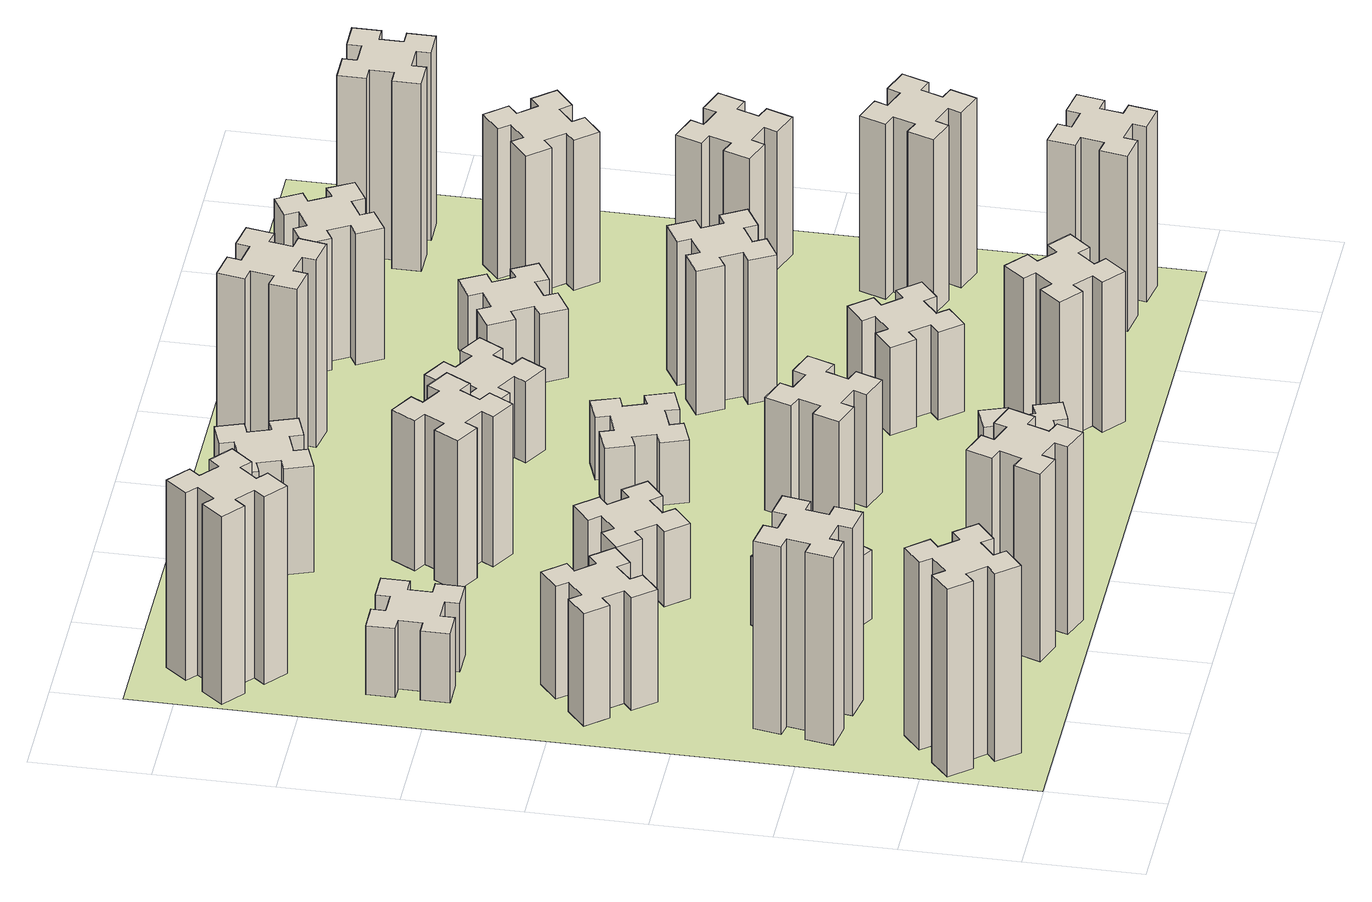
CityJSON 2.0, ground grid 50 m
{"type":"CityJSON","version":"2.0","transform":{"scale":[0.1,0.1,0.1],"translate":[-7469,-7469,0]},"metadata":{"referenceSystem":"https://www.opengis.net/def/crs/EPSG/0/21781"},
"CityObjects":{
"building1":{"type":"Building","attributes":{"class":"1000","function":"1000","usage":"1000","yearOfConstruction":2016,"roofType":"1000","measuredHeight":90,"storeysAboveGround":30,"storeysBelowGround":0},"geometry":[{"type":"Solid","lod":"1","boundaries":[[[[0,1,2,3,4,5,6,7,8,9,10,11,12,13,14,15,16,17,18,19]],[[17,16,20,21]],[[16,15,22,20]],[[15,14,23,22]],[[14,13,24,23]],[[13,12,25,24]],[[12,11,26,25]],[[11,10,27,26]],[[10,9,28,27]],[[9,8,29,28]],[[8,7,30,29]],[[7,6,31,30]],[[6,5,32,31]],[[5,4,33,32]],[[4,3,34,33]],[[3,2,35,34]],[[2,1,36,35]],[[1,0,37,36]],[[0,19,38,37]],[[19,18,39,38]],[[18,17,21,39]],[[24,25,26,27,28,29,30,31,32,33,34,35,36,37,38,39,21,20,22,23]]]]}]},
"building2":{"type":"Building","attributes":{"class":"1000","function":"1000","usage":"1000","yearOfConstruction":2016,"roofType":"1000","measuredHeight":90,"storeysAboveGround":30,"storeysBelowGround":0},"geometry":[{"type":"Solid","lod":"1","boundaries":[[[[40,41,42,43,44,45,46,47,48,49,50,51,52,53,54,55,56,57,58,59]],[[57,56,60,61]],[[56,55,62,60]],[[55,54,63,62]],[[54,53,64,63]],[[53,52,65,64]],[[52,51,66,65]],[[51,50,67,66]],[[50,49,68,67]],[[49,48,69,68]],[[48,47,70,69]],[[47,46,71,70]],[[46,45,72,71]],[[45,44,73,72]],[[44,43,74,73]],[[43,42,75,74]],[[42,41,76,75]],[[41,40,77,76]],[[40,59,78,77]],[[59,58,79,78]],[[58,57,61,79]],[[64,65,66,67,68,69,70,71,72,73,74,75,76,77,78,79,61,60,62,63]]]]}]},
"building3":{"type":"Building","attributes":{"class":"1000","function":"1000","usage":"1000","yearOfConstruction":2016,"roofType":"1000","measuredHeight":54,"storeysAboveGround":30,"storeysBelowGround":0},"geometry":[{"type":"Solid","lod":"1","boundaries":[[[[80,81,82,83,84,85,86,87,88,89,90,91,92,93,94,95,96,97,98,99]],[[97,96,100,101]],[[96,95,102,100]],[[95,94,103,102]],[[94,93,104,103]],[[93,92,105,104]],[[92,91,106,105]],[[91,90,107,106]],[[90,89,108,107]],[[89,88,109,108]],[[88,87,110,109]],[[87,86,111,110]],[[86,85,112,111]],[[85,84,113,112]],[[84,83,114,113]],[[83,82,115,114]],[[82,81,116,115]],[[81,80,117,116]],[[80,99,118,117]],[[99,98,119,118]],[[98,97,101,119]],[[104,105,106,107,108,109,110,111,112,113,114,115,116,117,118,119,101,100,102,103]]]]}]},
"building4":{"type":"Building","attributes":{"class":"1000","function":"1000","usage":"1000","yearOfConstruction":2016,"roofType":"1000","measuredHeight":33,"storeysAboveGround":30,"storeysBelowGround":0},"geometry":[{"type":"Solid","lod":"1","boundaries":[[[[120,121,122,123,124,125,126,127,128,129,130,131,132,133,134,135,136,137,138,139]],[[137,136,140,141]],[[136,135,142,140]],[[135,134,143,142]],[[134,133,144,143]],[[133,132,145,144]],[[132,131,146,145]],[[131,130,147,146]],[[130,129,148,147]],[[129,128,149,148]],[[128,127,150,149]],[[127,126,151,150]],[[126,125,152,151]],[[125,124,153,152]],[[124,123,154,153]],[[123,122,155,154]],[[122,121,156,155]],[[121,120,157,156]],[[120,139,158,157]],[[139,138,159,158]],[[138,137,141,159]],[[144,145,146,147,148,149,150,151,152,153,154,155,156,157,158,159,141,140,142,143]]]]}]},
"building5":{"type":"Building","attributes":{"class":"1000","function":"1000","usage":"1000","yearOfConstruction":2016,"roofType":"1000","measuredHeight":90,"storeysAboveGround":30,"storeysBelowGround":0},"geometry":[{"type":"Solid","lod":"1","boundaries":[[[[160,161,162,163,164,165,166,167,168,169,170,171,172,173,174,175,176,177,178,179]],[[177,176,180,181]],[[176,175,182,180]],[[175,174,183,182]],[[174,173,184,183]],[[173,172,185,184]],[[172,171,186,185]],[[171,170,187,186]],[[170,169,188,187]],[[169,168,189,188]],[[168,167,190,189]],[[167,166,191,190]],[[166,165,192,191]],[[165,164,193,192]],[[164,163,194,193]],[[163,162,195,194]],[[162,161,196,195]],[[161,160,197,196]],[[160,179,198,197]],[[179,178,199,198]],[[178,177,181,199]],[[184,185,186,187,188,189,190,191,192,193,194,195,196,197,198,199,181,180,182,183]]]]}]},
"building6":{"type":"Building","attributes":{"class":"1000","function":"1000","usage":"1000","yearOfConstruction":2016,"roofType":"1000","measuredHeight":90,"storeysAboveGround":30,"storeysBelowGround":0},"geometry":[{"type":"Solid","lod":"1","boundaries":[[[[200,201,202,203,204,205,206,207,208,209,210,211,212,213,214,215,216,217,218,219]],[[217,216,220,221]],[[216,215,222,220]],[[215,214,223,222]],[[214,213,224,223]],[[213,212,225,224]],[[212,211,226,225]],[[211,210,227,226]],[[210,209,228,227]],[[209,208,229,228]],[[208,207,230,229]],[[207,206,231,230]],[[206,205,232,231]],[[205,204,233,232]],[[204,203,234,233]],[[203,202,235,234]],[[202,201,236,235]],[[201,200,237,236]],[[200,219,238,237]],[[219,218,239,238]],[[218,217,221,239]],[[224,225,226,227,228,229,230,231,232,233,234,235,236,237,238,239,221,220,222,223]]]]}]},
"building7":{"type":"Building","attributes":{"class":"1000","function":"1000","usage":"1000","yearOfConstruction":2016,"roofType":"1000","measuredHeight":33,"storeysAboveGround":30,"storeysBelowGround":0},"geometry":[{"type":"Solid","lod":"1","boundaries":[[[[240,241,242,243,244,245,246,247,248,249,250,251,252,253,254,255,256,257,258,259]],[[257,256,260,261]],[[256,255,262,260]],[[255,254,263,262]],[[254,253,264,263]],[[253,252,265,264]],[[252,251,266,265]],[[251,250,267,266]],[[250,249,268,267]],[[249,248,269,268]],[[248,247,270,269]],[[247,246,271,270]],[[246,245,272,271]],[[245,244,273,272]],[[244,243,274,273]],[[243,242,275,274]],[[242,241,276,275]],[[241,240,277,276]],[[240,259,278,277]],[[259,258,279,278]],[[258,257,261,279]],[[264,265,266,267,268,269,270,271,272,273,274,275,276,277,278,279,261,260,262,263]]]]}]},
"building8":{"type":"Building","attributes":{"class":"1000","function":"1000","usage":"1000","yearOfConstruction":2016,"roofType":"1000","measuredHeight":36,"storeysAboveGround":30,"storeysBelowGround":0},"geometry":[{"type":"Solid","lod":"1","boundaries":[[[[280,281,282,283,284,285,286,287,288,289,290,291,292,293,294,295,296,297,298,299]],[[297,296,300,301]],[[296,295,302,300]],[[295,294,303,302]],[[294,293,304,303]],[[293,292,305,304]],[[292,291,306,305]],[[291,290,307,306]],[[290,289,308,307]],[[289,288,309,308]],[[288,287,310,309]],[[287,286,311,310]],[[286,285,312,311]],[[285,284,313,312]],[[284,283,314,313]],[[283,282,315,314]],[[282,281,316,315]],[[281,280,317,316]],[[280,299,318,317]],[[299,298,319,318]],[[298,297,301,319]],[[304,305,306,307,308,309,310,311,312,313,314,315,316,317,318,319,301,300,302,303]]]]}]},
"building9":{"type":"Building","attributes":{"class":"1000","function":"1000","usage":"1000","yearOfConstruction":2016,"roofType":"1000","measuredHeight":51,"storeysAboveGround":30,"storeysBelowGround":0},"geometry":[{"type":"Solid","lod":"1","boundaries":[[[[320,321,322,323,324,325,326,327,328,329,330,331,332,333,334,335,336,337,338,339]],[[337,336,340,341]],[[336,335,342,340]],[[335,334,343,342]],[[334,333,344,343]],[[333,332,345,344]],[[332,331,346,345]],[[331,330,347,346]],[[330,329,348,347]],[[329,328,349,348]],[[328,327,350,349]],[[327,326,351,350]],[[326,325,352,351]],[[325,324,353,352]],[[324,323,354,353]],[[323,322,355,354]],[[322,321,356,355]],[[321,320,357,356]],[[320,339,358,357]],[[339,338,359,358]],[[338,337,341,359]],[[344,345,346,347,348,349,350,351,352,353,354,355,356,357,358,359,341,340,342,343]]]]}]},
"building10":{"type":"Building","attributes":{"class":"1000","function":"1000","usage":"1000","yearOfConstruction":2016,"roofType":"1000","measuredHeight":72,"storeysAboveGround":30,"storeysBelowGround":0},"geometry":[{"type":"Solid","lod":"1","boundaries":[[[[360,361,362,363,364,365,366,367,368,369,370,371,372,373,374,375,376,377,378,379]],[[377,376,380,381]],[[376,375,382,380]],[[375,374,383,382]],[[374,373,384,383]],[[373,372,385,384]],[[372,371,386,385]],[[371,370,387,386]],[[370,369,388,387]],[[369,368,389,388]],[[368,367,390,389]],[[367,366,391,390]],[[366,365,392,391]],[[365,364,393,392]],[[364,363,394,393]],[[363,362,395,394]],[[362,361,396,395]],[[361,360,397,396]],[[360,379,398,397]],[[379,378,399,398]],[[378,377,381,399]],[[384,385,386,387,388,389,390,391,392,393,394,395,396,397,398,399,381,380,382,383]]]]}]},
"building11":{"type":"Building","attributes":{"class":"1000","function":"1000","usage":"1000","yearOfConstruction":2016,"roofType":"1000","measuredHeight":51,"storeysAboveGround":30,"storeysBelowGround":0},"geometry":[{"type":"Solid","lod":"1","boundaries":[[[[400,401,402,403,404,405,406,407,408,409,410,411,412,413,414,415,416,417,418,419]],[[417,416,420,421]],[[416,415,422,420]],[[415,414,423,422]],[[414,413,424,423]],[[413,412,425,424]],[[412,411,426,425]],[[411,410,427,426]],[[410,409,428,427]],[[409,408,429,428]],[[408,407,430,429]],[[407,406,431,430]],[[406,405,432,431]],[[405,404,433,432]],[[404,403,434,433]],[[403,402,435,434]],[[402,401,436,435]],[[401,400,437,436]],[[400,419,438,437]],[[419,418,439,438]],[[418,417,421,439]],[[424,425,426,427,428,429,430,431,432,433,434,435,436,437,438,439,421,420,422,423]]]]}]},
"building12":{"type":"Building","attributes":{"class":"1000","function":"1000","usage":"1000","yearOfConstruction":2016,"roofType":"1000","measuredHeight":54,"storeysAboveGround":30,"storeysBelowGround":0},"geometry":[{"type":"Solid","lod":"1","boundaries":[[[[440,441,442,443,444,445,446,447,448,449,450,451,452,453,454,455,456,457,458,459]],[[457,456,460,461]],[[456,455,462,460]],[[455,454,463,462]],[[454,453,464,463]],[[453,452,465,464]],[[452,451,466,465]],[[451,450,467,466]],[[450,449,468,467]],[[449,448,469,468]],[[448,447,470,469]],[[447,446,471,470]],[[446,445,472,471]],[[445,444,473,472]],[[444,443,474,473]],[[443,442,475,474]],[[442,441,476,475]],[[441,440,477,476]],[[440,459,478,477]],[[459,458,479,478]],[[458,457,461,479]],[[464,465,466,467,468,469,470,471,472,473,474,475,476,477,478,479,461,460,462,463]]]]}]},
"building13":{"type":"Building","attributes":{"class":"1000","function":"1000","usage":"1000","yearOfConstruction":2016,"roofType":"1000","measuredHeight":30,"storeysAboveGround":30,"storeysBelowGround":0},"geometry":[{"type":"Solid","lod":"1","boundaries":[[[[480,481,482,483,484,485,486,487,488,489,490,491,492,493,494,495,496,497,498,499]],[[497,496,500,501]],[[496,495,502,500]],[[495,494,503,502]],[[494,493,504,503]],[[493,492,505,504]],[[492,491,506,505]],[[491,490,507,506]],[[490,489,508,507]],[[489,488,509,508]],[[488,487,510,509]],[[487,486,511,510]],[[486,485,512,511]],[[485,484,513,512]],[[484,483,514,513]],[[483,482,515,514]],[[482,481,516,515]],[[481,480,517,516]],[[480,499,518,517]],[[499,498,519,518]],[[498,497,501,519]],[[504,505,506,507,508,509,510,511,512,513,514,515,516,517,518,519,501,500,502,503]]]]}]},
"building14":{"type":"Building","attributes":{"class":"1000","function":"1000","usage":"1000","yearOfConstruction":2016,"roofType":"1000","measuredHeight":72,"storeysAboveGround":30,"storeysBelowGround":0},"geometry":[{"type":"Solid","lod":"1","boundaries":[[[[520,521,522,523,524,525,526,527,528,529,530,531,532,533,534,535,536,537,538,539]],[[537,536,540,541]],[[536,535,542,540]],[[535,534,543,542]],[[534,533,544,543]],[[533,532,545,544]],[[532,531,546,545]],[[531,530,547,546]],[[530,529,548,547]],[[529,528,549,548]],[[528,527,550,549]],[[527,526,551,550]],[[526,525,552,551]],[[525,524,553,552]],[[524,523,554,553]],[[523,522,555,554]],[[522,521,556,555]],[[521,520,557,556]],[[520,539,558,557]],[[539,538,559,558]],[[538,537,541,559]],[[544,545,546,547,548,549,550,551,552,553,554,555,556,557,558,559,541,540,542,543]]]]}]},
"building15":{"type":"Building","attributes":{"class":"1000","function":"1000","usage":"1000","yearOfConstruction":2016,"roofType":"1000","measuredHeight":39,"storeysAboveGround":30,"storeysBelowGround":0},"geometry":[{"type":"Solid","lod":"1","boundaries":[[[[560,561,562,563,564,565,566,567,568,569,570,571,572,573,574,575,576,577,578,579]],[[577,576,580,581]],[[576,575,582,580]],[[575,574,583,582]],[[574,573,584,583]],[[573,572,585,584]],[[572,571,586,585]],[[571,570,587,586]],[[570,569,588,587]],[[569,568,589,588]],[[568,567,590,589]],[[567,566,591,590]],[[566,565,592,591]],[[565,564,593,592]],[[564,563,594,593]],[[563,562,595,594]],[[562,561,596,595]],[[561,560,597,596]],[[560,579,598,597]],[[579,578,599,598]],[[578,577,581,599]],[[584,585,586,587,588,589,590,591,592,593,594,595,596,597,598,599,581,580,582,583]]]]}]},
"building16":{"type":"Building","attributes":{"class":"1000","function":"1000","usage":"1000","yearOfConstruction":2016,"roofType":"1000","measuredHeight":90,"storeysAboveGround":30,"storeysBelowGround":0},"geometry":[{"type":"Solid","lod":"1","boundaries":[[[[600,601,602,603,604,605,606,607,608,609,610,611,612,613,614,615,616,617,618,619]],[[617,616,620,621]],[[616,615,622,620]],[[615,614,623,622]],[[614,613,624,623]],[[613,612,625,624]],[[612,611,626,625]],[[611,610,627,626]],[[610,609,628,627]],[[609,608,629,628]],[[608,607,630,629]],[[607,606,631,630]],[[606,605,632,631]],[[605,604,633,632]],[[604,603,634,633]],[[603,602,635,634]],[[602,601,636,635]],[[601,600,637,636]],[[600,619,638,637]],[[619,618,639,638]],[[618,617,621,639]],[[624,625,626,627,628,629,630,631,632,633,634,635,636,637,638,639,621,620,622,623]]]]}]},
"building17":{"type":"Building","attributes":{"class":"1000","function":"1000","usage":"1000","yearOfConstruction":2016,"roofType":"1000","measuredHeight":42,"storeysAboveGround":30,"storeysBelowGround":0},"geometry":[{"type":"Solid","lod":"1","boundaries":[[[[640,641,642,643,644,645,646,647,648,649,650,651,652,653,654,655,656,657,658,659]],[[657,656,660,661]],[[656,655,662,660]],[[655,654,663,662]],[[654,653,664,663]],[[653,652,665,664]],[[652,651,666,665]],[[651,650,667,666]],[[650,649,668,667]],[[649,648,669,668]],[[648,647,670,669]],[[647,646,671,670]],[[646,645,672,671]],[[645,644,673,672]],[[644,643,674,673]],[[643,642,675,674]],[[642,641,676,675]],[[641,640,677,676]],[[640,659,678,677]],[[659,658,679,678]],[[658,657,661,679]],[[664,665,666,667,668,669,670,671,672,673,674,675,676,677,678,679,661,660,662,663]]]]}]},
"building18":{"type":"Building","attributes":{"class":"1000","function":"1000","usage":"1000","yearOfConstruction":2016,"roofType":"1000","measuredHeight":69,"storeysAboveGround":30,"storeysBelowGround":0},"geometry":[{"type":"Solid","lod":"1","boundaries":[[[[680,681,682,683,684,685,686,687,688,689,690,691,692,693,694,695,696,697,698,699]],[[697,696,700,701]],[[696,695,702,700]],[[695,694,703,702]],[[694,693,704,703]],[[693,692,705,704]],[[692,691,706,705]],[[691,690,707,706]],[[690,689,708,707]],[[689,688,709,708]],[[688,687,710,709]],[[687,686,711,710]],[[686,685,712,711]],[[685,684,713,712]],[[684,683,714,713]],[[683,682,715,714]],[[682,681,716,715]],[[681,680,717,716]],[[680,699,718,717]],[[699,698,719,718]],[[698,697,701,719]],[[704,705,706,707,708,709,710,711,712,713,714,715,716,717,718,719,701,700,702,703]]]]}]},
"building19":{"type":"Building","attributes":{"class":"1000","function":"1000","usage":"1000","yearOfConstruction":2016,"roofType":"1000","measuredHeight":33,"storeysAboveGround":30,"storeysBelowGround":0},"geometry":[{"type":"Solid","lod":"1","boundaries":[[[[720,721,722,723,724,725,726,727,728,729,730,731,732,733,734,735,736,737,738,739]],[[737,736,740,741]],[[736,735,742,740]],[[735,734,743,742]],[[734,733,744,743]],[[733,732,745,744]],[[732,731,746,745]],[[731,730,747,746]],[[730,729,748,747]],[[729,728,749,748]],[[728,727,750,749]],[[727,726,751,750]],[[726,725,752,751]],[[725,724,753,752]],[[724,723,754,753]],[[723,722,755,754]],[[722,721,756,755]],[[721,720,757,756]],[[720,739,758,757]],[[739,738,759,758]],[[738,737,741,759]],[[744,745,746,747,748,749,750,751,752,753,754,755,756,757,758,759,741,740,742,743]]]]}]},
"building20":{"type":"Building","attributes":{"class":"1000","function":"1000","usage":"1000","yearOfConstruction":2016,"roofType":"1000","measuredHeight":84,"storeysAboveGround":30,"storeysBelowGround":0},"geometry":[{"type":"Solid","lod":"1","boundaries":[[[[760,761,762,763,764,765,766,767,768,769,770,771,772,773,774,775,776,777,778,779]],[[777,776,780,781]],[[776,775,782,780]],[[775,774,783,782]],[[774,773,784,783]],[[773,772,785,784]],[[772,771,786,785]],[[771,770,787,786]],[[770,769,788,787]],[[769,768,789,788]],[[768,767,790,789]],[[767,766,791,790]],[[766,765,792,791]],[[765,764,793,792]],[[764,763,794,793]],[[763,762,795,794]],[[762,761,796,795]],[[761,760,797,796]],[[760,779,798,797]],[[779,778,799,798]],[[778,777,781,799]],[[784,785,786,787,788,789,790,791,792,793,794,795,796,797,798,799,781,780,782,783]]]]}]},
"building21":{"type":"Building","attributes":{"class":"1000","function":"1000","usage":"1000","yearOfConstruction":2016,"roofType":"1000","measuredHeight":63,"storeysAboveGround":30,"storeysBelowGround":0},"geometry":[{"type":"Solid","lod":"1","boundaries":[[[[800,801,802,803,804,805,806,807,808,809,810,811,812,813,814,815,816,817,818,819]],[[817,816,820,821]],[[816,815,822,820]],[[815,814,823,822]],[[814,813,824,823]],[[813,812,825,824]],[[812,811,826,825]],[[811,810,827,826]],[[810,809,828,827]],[[809,808,829,828]],[[808,807,830,829]],[[807,806,831,830]],[[806,805,832,831]],[[805,804,833,832]],[[804,803,834,833]],[[803,802,835,834]],[[802,801,836,835]],[[801,800,837,836]],[[800,819,838,837]],[[819,818,839,838]],[[818,817,821,839]],[[824,825,826,827,828,829,830,831,832,833,834,835,836,837,838,839,821,820,822,823]]]]}]},
"building22":{"type":"Building","attributes":{"class":"1000","function":"1000","usage":"1000","yearOfConstruction":2016,"roofType":"1000","measuredHeight":84,"storeysAboveGround":30,"storeysBelowGround":0},"geometry":[{"type":"Solid","lod":"1","boundaries":[[[[840,841,842,843,844,845,846,847,848,849,850,851,852,853,854,855,856,857,858,859]],[[857,856,860,861]],[[856,855,862,860]],[[855,854,863,862]],[[854,853,864,863]],[[853,852,865,864]],[[852,851,866,865]],[[851,850,867,866]],[[850,849,868,867]],[[849,848,869,868]],[[848,847,870,869]],[[847,846,871,870]],[[846,845,872,871]],[[845,844,873,872]],[[844,843,874,873]],[[843,842,875,874]],[[842,841,876,875]],[[841,840,877,876]],[[840,859,878,877]],[[859,858,879,878]],[[858,857,861,879]],[[864,865,866,867,868,869,870,871,872,873,874,875,876,877,878,879,861,860,862,863]]]]}]},
"building23":{"type":"Building","attributes":{"class":"1000","function":"1000","usage":"1000","yearOfConstruction":2016,"roofType":"1000","measuredHeight":66,"storeysAboveGround":30,"storeysBelowGround":0},"geometry":[{"type":"Solid","lod":"1","boundaries":[[[[880,881,882,883,884,885,886,887,888,889,890,891,892,893,894,895,896,897,898,899]],[[897,896,900,901]],[[896,895,902,900]],[[895,894,903,902]],[[894,893,904,903]],[[893,892,905,904]],[[892,891,906,905]],[[891,890,907,906]],[[890,889,908,907]],[[889,888,909,908]],[[888,887,910,909]],[[887,886,911,910]],[[886,885,912,911]],[[885,884,913,912]],[[884,883,914,913]],[[883,882,915,914]],[[882,881,916,915]],[[881,880,917,916]],[[880,899,918,917]],[[899,898,919,918]],[[898,897,901,919]],[[904,905,906,907,908,909,910,911,912,913,914,915,916,917,918,919,901,900,902,903]]]]}]},
"building24":{"type":"Building","attributes":{"class":"1000","function":"1000","usage":"1000","yearOfConstruction":2016,"roofType":"1000","measuredHeight":72,"storeysAboveGround":30,"storeysBelowGround":0},"geometry":[{"type":"Solid","lod":"1","boundaries":[[[[920,921,922,923,924,925,926,927,928,929,930,931,932,933,934,935,936,937,938,939]],[[937,936,940,941]],[[936,935,942,940]],[[935,934,943,942]],[[934,933,944,943]],[[933,932,945,944]],[[932,931,946,945]],[[931,930,947,946]],[[930,929,948,947]],[[929,928,949,948]],[[928,927,950,949]],[[927,926,951,950]],[[926,925,952,951]],[[925,924,953,952]],[[924,923,954,953]],[[923,922,955,954]],[[922,921,956,955]],[[921,920,957,956]],[[920,939,958,957]],[[939,938,959,958]],[[938,937,941,959]],[[944,945,946,947,948,949,950,951,952,953,954,955,956,957,958,959,941,940,942,943]]]]}]},
"building25":{"type":"Building","attributes":{"class":"1000","function":"1000","usage":"1000","yearOfConstruction":2016,"roofType":"1000","measuredHeight":90,"storeysAboveGround":30,"storeysBelowGround":0},"geometry":[{"type":"Solid","lod":"1","boundaries":[[[[960,961,962,963,964,965,966,967,968,969,970,971,972,973,974,975,976,977,978,979]],[[977,976,980,981]],[[976,975,982,980]],[[975,974,983,982]],[[974,973,984,983]],[[973,972,985,984]],[[972,971,986,985]],[[971,970,987,986]],[[970,969,988,987]],[[969,968,989,988]],[[968,967,990,989]],[[967,966,991,990]],[[966,965,992,991]],[[965,964,993,992]],[[964,963,994,993]],[[963,962,995,994]],[[962,961,996,995]],[[961,960,997,996]],[[960,979,998,997]],[[979,978,999,998]],[[978,977,981,999]],[[984,985,986,987,988,989,990,991,992,993,994,995,996,997,998,999,981,980,982,983]]]]}]},
"landuse1":{"type":"LandUse","attributes":{"name":"plot1","function":"1010"},"geometry":[{"type":"MultiSurface","lod":"1","boundaries":[[[1000,1001,1002,1003]]]}]}
},
"vertices":[
[308,259,0],[384,323,0],[423,277,0],[515,354,0],[438,446,0],[392,408,0],[327,484,0],[373,523,0],[296,615,0],[204,538,0],[243,492,0],[166,427,0],[128,473,0],[36,396,0],[113,304,0],[159,343,0],[223,266,0],[177,228,0],[254,136,0],[346,213,0],[223,266,900],[177,228,900],[159,343,900],[113,304,900],[36,396,900],[128,473,900],[166,427,900],[243,492,900],[204,538,900],[296,615,900],[373,523,900],[327,484,900],[392,408,900],[438,446,900],[515,354,900],[423,277,900],[384,323,900],[308,259,900],[346,213,900],[254,136,900],
[444,1115,0],[345,1132,0],[356,1191,0],[237,1212,0],[217,1094,0],[276,1084,0],[258,985,0],[199,996,0],[178,877,0],[297,857,0],[307,916,0],[405,898,0],[395,839,0],[513,818,0],[534,937,0],[475,947,0],[492,1045,0],[551,1035,0],[572,1153,0],[454,1174,0],[492,1045,900],[551,1035,900],[475,947,900],[534,937,900],[513,818,900],[395,839,900],[405,898,900],[307,916,900],[297,857,900],[178,877,900],[199,996,900],[258,985,900],[276,1084,900],[217,1094,900],[237,1212,900],[356,1191,900],[345,1132,900],[444,1115,900],[454,1174,900],[572,1153,900],
[492,1888,0],[427,1964,0],[473,2003,0],[396,2095,0],[304,2018,0],[343,1972,0],[266,1907,0],[228,1953,0],[136,1876,0],[213,1784,0],[259,1823,0],[323,1746,0],[277,1708,0],[354,1616,0],[446,1693,0],[408,1739,0],[484,1803,0],[523,1757,0],[615,1834,0],[538,1926,0],[484,1803,540],[523,1757,540],[408,1739,540],[446,1693,540],[354,1616,540],[277,1708,540],[323,1746,540],[259,1823,540],[213,1784,540],[136,1876,540],[228,1953,540],[266,1907,540],[343,1972,540],[304,2018,540],[396,2095,540],[473,2003,540],[427,1964,540],[492,1888,540],[538,1926,540],[615,1834,540],
[485,2545,0],[485,2645,0],[545,2645,0],[545,2765,0],[425,2765,0],[425,2705,0],[325,2705,0],[325,2765,0],[205,2765,0],[205,2645,0],[265,2645,0],[265,2545,0],[205,2545,0],[205,2425,0],[325,2425,0],[325,2485,0],[425,2485,0],[425,2425,0],[545,2425,0],[545,2545,0],[425,2485,330],[425,2425,330],[325,2485,330],[325,2425,330],[205,2425,330],[205,2545,330],[265,2545,330],[265,2645,330],[205,2645,330],[205,2765,330],[325,2765,330],[325,2705,330],[425,2705,330],[425,2765,330],[545,2765,330],[545,2645,330],[485,2645,330],[485,2545,330],[545,2545,330],[545,2425,330],
[1029,360,0],[995,266,0],[939,287,0],[897,174,0],[1010,133,0],[1031,189,0],[1125,155,0],[1104,99,0],[1217,57,0],[1258,170,0],[1202,191,0],[1236,285,0],[1292,264,0],[1333,377,0],[1220,418,0],[1200,362,0],[1106,396,0],[1127,452,0],[1014,493,0],[973,380,0],[1106,396,900],[1127,452,900],[1200,362,900],[1220,418,900],[1333,377,900],[1292,264,900],[1236,285,900],[1202,191,900],[1258,170,900],[1217,57,900],[1104,99,900],[1125,155,900],[1031,189,900],[1010,133,900],[897,174,900],[939,287,900],[995,266,900],[1029,360,900],[973,380,900],[1014,493,900],
[384,3387,0],[308,3452,0],[346,3498,0],[254,3575,0],[177,3483,0],[223,3444,0],[159,3368,0],[113,3406,0],[36,3314,0],[128,3237,0],[166,3283,0],[243,3219,0],[204,3173,0],[296,3096,0],[373,3188,0],[327,3226,0],[392,3303,0],[438,3264,0],[515,3356,0],[423,3433,0],[392,3303,900],[438,3264,900],[327,3226,900],[373,3188,900],[296,3096,900],[204,3173,900],[243,3219,900],[166,3283,900],[128,3237,900],[36,3314,900],[113,3406,900],[159,3368,900],[223,3444,900],[177,3483,900],[254,3575,900],[346,3498,900],[308,3452,900],[384,3387,900],[423,3433,900],[515,3356,900],
[1086,1017,0],[1136,1104,0],[1188,1074,0],[1248,1178,0],[1144,1238,0],[1114,1186,0],[1027,1236,0],[1057,1288,0],[953,1348,0],[893,1244,0],[945,1214,0],[895,1127,0],[843,1157,0],[783,1053,0],[887,993,0],[917,1045,0],[1004,995,0],[974,943,0],[1078,883,0],[1138,987,0],[1004,995,330],[974,943,330],[917,1045,330],[887,993,330],[783,1053,330],[843,1157,330],[895,1127,330],[945,1214,330],[893,1244,330],[953,1348,330],[1057,1288,330],[1027,1236,330],[1114,1186,330],[1144,1238,330],[1248,1178,330],[1188,1074,330],[1136,1104,330],[1086,1017,330],[1138,987,330],[1078,883,330],
[1083,1972,0],[1006,1907,0],[968,1953,0],[876,1876,0],[953,1784,0],[999,1823,0],[1063,1746,0],[1017,1708,0],[1094,1616,0],[1186,1693,0],[1148,1739,0],[1224,1803,0],[1263,1757,0],[1355,1834,0],[1278,1926,0],[1232,1888,0],[1167,1964,0],[1213,2003,0],[1136,2095,0],[1044,2018,0],[1167,1964,360],[1213,2003,360],[1232,1888,360],[1278,1926,360],[1355,1834,360],[1263,1757,360],[1224,1803,360],[1148,1739,360],[1186,1693,360],[1094,1616,360],[1017,1708,360],[1063,1746,360],[999,1823,360],[953,1784,360],[876,1876,360],[968,1953,360],[1006,1907,360],[1083,1972,360],[1044,2018,360],[1136,2095,360],
[1765,496,0],[1671,462,0],[1650,518,0],[1537,477,0],[1579,364,0],[1635,385,0],[1669,291,0],[1613,270,0],[1654,157,0],[1767,199,0],[1746,255,0],[1840,289,0],[1860,233,0],[1973,274,0],[1932,387,0],[1876,366,0],[1842,460,0],[1898,480,0],[1857,593,0],[1744,552,0],[1842,460,510],[1898,480,510],[1876,366,510],[1932,387,510],[1973,274,510],[1860,233,510],[1840,289,510],[1746,255,510],[1767,199,510],[1654,157,510],[1613,270,510],[1669,291,510],[1635,385,510],[1579,364,510],[1537,477,510],[1650,518,510],[1671,462,510],[1765,496,510],[1744,552,510],[1857,593,510],
[1314,2666,0],[1227,2716,0],[1257,2768,0],[1153,2828,0],[1093,2724,0],[1145,2694,0],[1095,2607,0],[1043,2637,0],[983,2533,0],[1087,2473,0],[1117,2525,0],[1204,2475,0],[1174,2423,0],[1278,2363,0],[1338,2467,0],[1286,2497,0],[1336,2584,0],[1388,2554,0],[1448,2658,0],[1344,2718,0],[1336,2584,720],[1388,2554,720],[1286,2497,720],[1338,2467,720],[1278,2363,720],[1174,2423,720],[1204,2475,720],[1117,2525,720],[1087,2473,720],[983,2533,720],[1043,2637,720],[1095,2607,720],[1145,2694,720],[1093,2724,720],[1153,2828,720],[1257,2768,720],[1227,2716,720],[1314,2666,720],[1344,2718,720],[1448,2658,720],
[1125,3456,0],[1031,3422,0],[1010,3478,0],[897,3437,0],[939,3324,0],[995,3345,0],[1029,3251,0],[973,3230,0],[1014,3117,0],[1127,3159,0],[1106,3215,0],[1200,3249,0],[1220,3193,0],[1333,3234,0],[1292,3347,0],[1236,3326,0],[1202,3420,0],[1258,3440,0],[1217,3553,0],[1104,3512,0],[1202,3420,510],[1258,3440,510],[1236,3326,510],[1292,3347,510],[1333,3234,510],[1220,3193,510],[1200,3249,510],[1106,3215,510],[1127,3159,510],[1014,3117,510],[973,3230,510],[1029,3251,510],[995,3345,510],[939,3324,510],[897,3437,510],[1010,3478,510],[1031,3422,510],[1125,3456,510],[1104,3512,510],[1217,3553,510],
[1769,1300,0],[1735,1206,0],[1679,1227,0],[1637,1114,0],[1750,1073,0],[1771,1129,0],[1865,1095,0],[1844,1039,0],[1957,997,0],[1998,1110,0],[1942,1131,0],[1976,1225,0],[2032,1204,0],[2073,1317,0],[1960,1358,0],[1940,1302,0],[1846,1336,0],[1867,1392,0],[1754,1433,0],[1713,1320,0],[1846,1336,540],[1867,1392,540],[1940,1302,540],[1960,1358,540],[2073,1317,540],[2032,1204,540],[1976,1225,540],[1942,1131,540],[1998,1110,540],[1957,997,540],[1844,1039,540],[1865,1095,540],[1771,1129,540],[1750,1073,540],[1637,1114,540],[1679,1227,540],[1735,1206,540],[1769,1300,540],[1713,1320,540],[1754,1433,540],
[1976,1946,0],[1942,2040,0],[1998,2060,0],[1957,2173,0],[1844,2132,0],[1865,2076,0],[1771,2042,0],[1750,2098,0],[1637,2057,0],[1679,1944,0],[1735,1965,0],[1769,1871,0],[1713,1850,0],[1754,1737,0],[1867,1779,0],[1846,1835,0],[1940,1869,0],[1960,1813,0],[2073,1854,0],[2032,1967,0],[1940,1869,300],[1960,1813,300],[1846,1835,300],[1867,1779,300],[1754,1737,300],[1713,1850,300],[1769,1871,300],[1735,1965,300],[1679,1944,300],[1637,2057,300],[1750,2098,300],[1771,2042,300],[1865,2076,300],[1844,2132,300],[1957,2173,300],[1998,2060,300],[1942,2040,300],[1976,1946,300],[2032,1967,300],[2073,1854,300],
[2486,323,0],[2563,259,0],[2524,213,0],[2616,136,0],[2693,228,0],[2647,266,0],[2712,343,0],[2758,304,0],[2835,396,0],[2743,473,0],[2704,427,0],[2628,492,0],[2666,538,0],[2574,615,0],[2497,523,0],[2543,484,0],[2479,408,0],[2433,446,0],[2356,354,0],[2448,277,0],[2479,408,720],[2433,446,720],[2543,484,720],[2497,523,720],[2574,615,720],[2666,538,720],[2628,492,720],[2704,427,720],[2743,473,720],[2835,396,720],[2758,304,720],[2712,343,720],[2647,266,720],[2693,228,720],[2616,136,720],[2524,213,720],[2563,259,720],[2486,323,720],[2448,277,720],[2356,354,720],
[2026,2497,0],[2076,2584,0],[2128,2554,0],[2188,2658,0],[2084,2718,0],[2054,2666,0],[1967,2716,0],[1997,2768,0],[1893,2828,0],[1833,2724,0],[1885,2694,0],[1835,2607,0],[1783,2637,0],[1723,2533,0],[1827,2473,0],[1857,2525,0],[1944,2475,0],[1914,2423,0],[2018,2363,0],[2078,2467,0],[1944,2475,390],[1914,2423,390],[1857,2525,390],[1827,2473,390],[1723,2533,390],[1783,2637,390],[1835,2607,390],[1885,2694,390],[1833,2724,390],[1893,2828,390],[1997,2768,390],[1967,2716,390],[2054,2666,390],[2084,2718,390],[2188,2658,390],[2128,2554,390],[2076,2584,390],[2026,2497,390],[2078,2467,390],[2018,2363,390],
[1955,3367,0],[1972,3465,0],[2031,3455,0],[2052,3573,0],[1934,3594,0],[1924,3535,0],[1825,3552,0],[1836,3611,0],[1717,3632,0],[1697,3514,0],[1756,3504,0],[1738,3405,0],[1679,3416,0],[1658,3297,0],[1777,3277,0],[1787,3336,0],[1885,3318,0],[1875,3259,0],[1993,3238,0],[2014,3357,0],[1885,3318,900],[1875,3259,900],[1787,3336,900],[1777,3277,900],[1658,3297,900],[1679,3416,900],[1738,3405,900],[1756,3504,900],[1697,3514,900],[1717,3632,900],[1836,3611,900],[1825,3552,900],[1924,3535,900],[1934,3594,900],[2052,3573,900],[2031,3455,900],[1972,3465,900],[1955,3367,900],[2014,3357,900],[1993,3238,900],
[2563,1132,0],[2486,1067,0],[2448,1113,0],[2356,1036,0],[2433,944,0],[2479,983,0],[2543,906,0],[2497,868,0],[2574,776,0],[2666,853,0],[2628,899,0],[2704,963,0],[2743,917,0],[2835,994,0],[2758,1086,0],[2712,1048,0],[2647,1124,0],[2693,1163,0],[2616,1255,0],[2524,1178,0],[2647,1124,420],[2693,1163,420],[2712,1048,420],[2758,1086,420],[2835,994,420],[2743,917,420],[2704,963,420],[2628,899,420],[2666,853,420],[2574,776,420],[2497,868,420],[2543,906,420],[2479,983,420],[2433,944,420],[2356,1036,420],[2448,1113,420],[2486,1067,420],[2563,1132,420],[2524,1178,420],[2616,1255,420],
[2584,1876,0],[2497,1826,0],[2467,1878,0],[2363,1818,0],[2423,1714,0],[2475,1744,0],[2525,1657,0],[2473,1627,0],[2533,1523,0],[2637,1583,0],[2607,1635,0],[2694,1685,0],[2724,1633,0],[2828,1693,0],[2768,1797,0],[2716,1767,0],[2666,1854,0],[2718,1884,0],[2658,1988,0],[2554,1928,0],[2666,1854,690],[2718,1884,690],[2716,1767,690],[2768,1797,690],[2828,1693,690],[2724,1633,690],[2694,1685,690],[2607,1635,690],[2637,1583,690],[2533,1523,690],[2473,1627,690],[2525,1657,690],[2475,1744,690],[2423,1714,690],[2363,1818,690],[2467,1878,690],[2497,1826,690],[2584,1876,690],[2554,1928,690],[2658,1988,690],
[2475,2584,0],[2525,2497,0],[2473,2467,0],[2533,2363,0],[2637,2423,0],[2607,2475,0],[2694,2525,0],[2724,2473,0],[2828,2533,0],[2768,2637,0],[2716,2607,0],[2666,2694,0],[2718,2724,0],[2658,2828,0],[2554,2768,0],[2584,2716,0],[2497,2666,0],[2467,2718,0],[2363,2658,0],[2423,2554,0],[2497,2666,330],[2467,2718,330],[2584,2716,330],[2554,2768,330],[2658,2828,330],[2718,2724,330],[2666,2694,330],[2716,2607,330],[2768,2637,330],[2828,2533,330],[2724,2473,330],[2694,2525,330],[2607,2475,330],[2637,2423,330],[2533,2363,330],[2473,2467,330],[2525,2497,330],[2475,2584,330],[2423,2554,330],[2363,2658,330],
[3504,475,0],[3405,492,0],[3416,551,0],[3297,572,0],[3277,454,0],[3336,444,0],[3318,345,0],[3259,356,0],[3238,237,0],[3357,217,0],[3367,276,0],[3465,258,0],[3455,199,0],[3573,178,0],[3594,297,0],[3535,307,0],[3552,405,0],[3611,395,0],[3632,513,0],[3514,534,0],[3552,405,840],[3611,395,840],[3535,307,840],[3594,297,840],[3573,178,840],[3455,199,840],[3465,258,840],[3367,276,840],[3357,217,840],[3238,237,840],[3259,356,840],[3318,345,840],[3336,444,840],[3277,454,840],[3297,572,840],[3416,551,840],[3405,492,840],[3504,475,840],[3514,534,840],[3632,513,840],
[2716,3347,0],[2666,3434,0],[2718,3464,0],[2658,3568,0],[2554,3508,0],[2584,3456,0],[2497,3406,0],[2467,3458,0],[2363,3398,0],[2423,3294,0],[2475,3324,0],[2525,3237,0],[2473,3207,0],[2533,3103,0],[2637,3163,0],[2607,3215,0],[2694,3265,0],[2724,3213,0],[2828,3273,0],[2768,3377,0],[2694,3265,630],[2724,3213,630],[2607,3215,630],[2637,3163,630],[2533,3103,630],[2473,3207,630],[2525,3237,630],[2475,3324,630],[2423,3294,630],[2363,3398,630],[2467,3458,630],[2497,3406,630],[2584,3456,630],[2554,3508,630],[2658,3568,630],[2718,3464,630],[2666,3434,630],[2716,3347,630],[2768,3377,630],[2828,3273,630],
[3351,1029,0],[3445,995,0],[3424,939,0],[3537,897,0],[3578,1010,0],[3522,1031,0],[3556,1125,0],[3612,1104,0],[3653,1217,0],[3540,1258,0],[3520,1202,0],[3426,1236,0],[3447,1292,0],[3334,1333,0],[3293,1220,0],[3349,1200,0],[3315,1106,0],[3259,1127,0],[3217,1014,0],[3330,973,0],[3315,1106,840],[3259,1127,840],[3349,1200,840],[3293,1220,840],[3334,1333,840],[3447,1292,840],[3426,1236,840],[3520,1202,840],[3540,1258,840],[3653,1217,840],[3612,1104,840],[3556,1125,840],[3522,1031,840],[3578,1010,840],[3537,897,840],[3424,939,840],[3445,995,840],[3351,1029,840],[3330,973,840],[3217,1014,840],
[3520,1942,0],[3426,1976,0],[3447,2032,0],[3334,2073,0],[3293,1960,0],[3349,1940,0],[3315,1846,0],[3259,1867,0],[3217,1754,0],[3330,1713,0],[3351,1769,0],[3445,1735,0],[3424,1679,0],[3537,1637,0],[3578,1750,0],[3522,1771,0],[3556,1865,0],[3612,1844,0],[3653,1957,0],[3540,1998,0],[3556,1865,660],[3612,1844,660],[3522,1771,660],[3578,1750,660],[3537,1637,660],[3424,1679,660],[3445,1735,660],[3351,1769,660],[3330,1713,660],[3217,1754,660],[3259,1867,660],[3315,1846,660],[3349,1940,660],[3293,1960,660],[3334,2073,660],[3447,2032,660],[3426,1976,660],[3520,1942,660],[3540,1998,660],[3653,1957,660],
[3203,2712,0],[3126,2647,0],[3088,2693,0],[2996,2616,0],[3073,2524,0],[3119,2563,0],[3183,2486,0],[3137,2448,0],[3214,2356,0],[3306,2433,0],[3268,2479,0],[3344,2543,0],[3383,2497,0],[3475,2574,0],[3398,2666,0],[3352,2628,0],[3287,2704,0],[3333,2743,0],[3256,2835,0],[3164,2758,0],[3287,2704,720],[3333,2743,720],[3352,2628,720],[3398,2666,720],[3475,2574,720],[3383,2497,720],[3344,2543,720],[3268,2479,720],[3306,2433,720],[3214,2356,720],[3137,2448,720],[3183,2486,720],[3119,2563,720],[3073,2524,720],[2996,2616,720],[3088,2693,720],[3126,2647,720],[3203,2712,720],[3164,2758,720],[3256,2835,720],
[3285,3125,0],[3385,3125,0],[3385,3065,0],[3505,3065,0],[3505,3185,0],[3445,3185,0],[3445,3285,0],[3505,3285,0],[3505,3405,0],[3385,3405,0],[3385,3345,0],[3285,3345,0],[3285,3405,0],[3165,3405,0],[3165,3285,0],[3225,3285,0],[3225,3185,0],[3165,3185,0],[3165,3065,0],[3285,3065,0],[3225,3185,900],[3165,3185,900],[3225,3285,900],[3165,3285,900],[3165,3405,900],[3285,3405,900],[3285,3345,900],[3385,3345,900],[3385,3405,900],[3505,3405,900],[3505,3285,900],[3445,3285,900],[3445,3185,900],[3505,3185,900],[3505,3065,900],[3385,3065,900],[3385,3125,900],[3285,3125,900],[3285,3065,900],[3165,3065,900],
[5,3705,0],[3705,3705,0],[3705,5,0],[5,5,0]
]}
